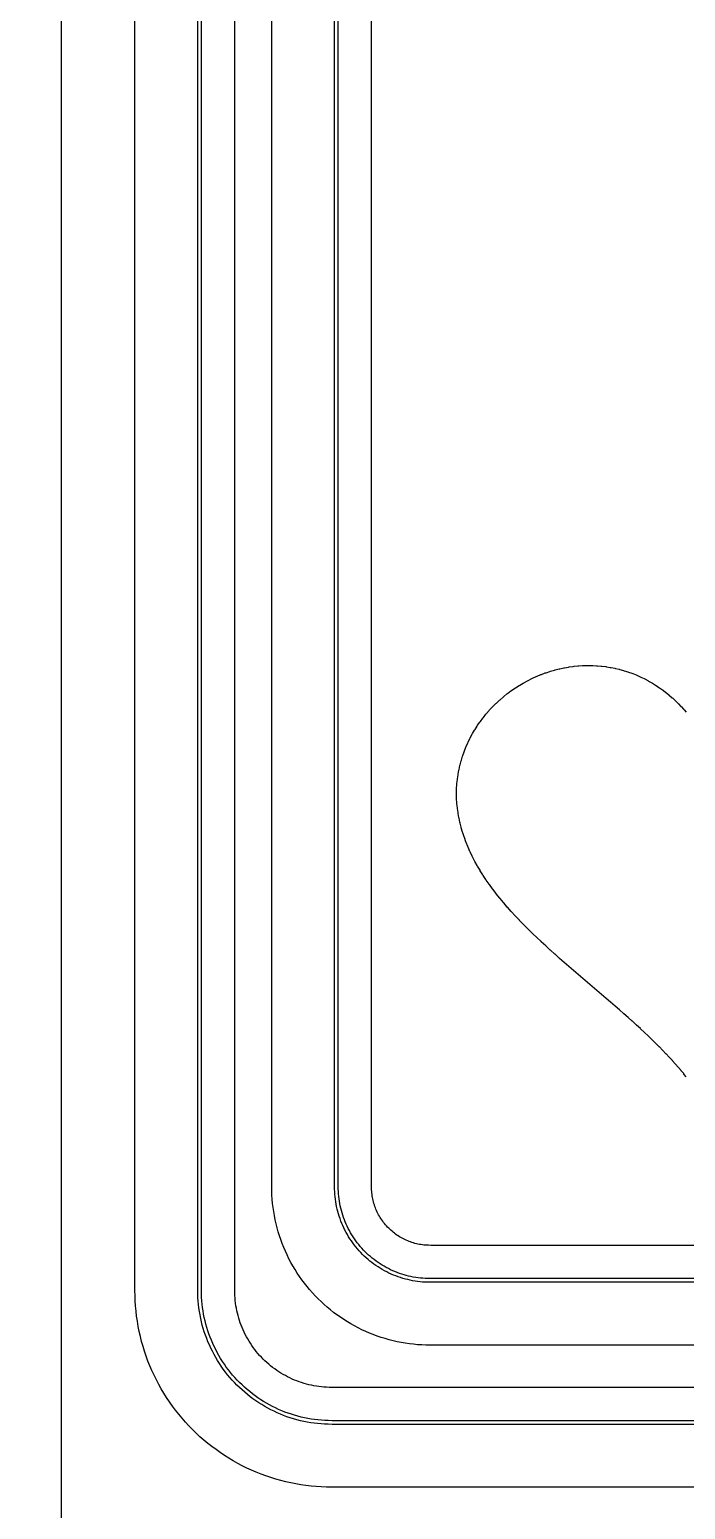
# Model space of a CAD drawing. Header units: metres. Extents: x 10 to 1210, y 10 to 2755.
# Drawn here: x 801.5 to 978.9, y 1840 to 2240.2 of the extents above; entities that cross this region are included whole.
import ezdxf

# ---------------------------------------------------------------- set-up
doc = ezdxf.new("R2010")
doc.units = ezdxf.units.M
for name, color, linetype in [('ACIKLIK', 5, 'Continuous'), ('CAM_SABLON', 4, 'Continuous'), ('DIS_KENAR_V91_Z3', 1, 'Continuous'), ('LAMBA_T4_Z4', 3, 'Continuous')]:
    doc.layers.add(name, color=color, linetype=linetype)

msp = doc.modelspace()

# ---------------------------------------------------------------- linework, layer by layer
at = {"layer": 'ACIKLIK'}
for points in [[(1156.62, 1873), (883.38, 1873), (882.51, 1873.01), (881.83, 1873.04), (881.14, 1873.08), (880.46, 1873.15), (879.78, 1873.23), (879.1, 1873.32), (878.43, 1873.44), (877.75, 1873.57), (877.08, 1873.73), (876.42, 1873.89), (875.76, 1874.08), (875.1, 1874.28), (874.46, 1874.5), (873.81, 1874.74), (873.17, 1875), (872.54, 1875.27), (871.92, 1875.55), (871.31, 1875.86), (870.7, 1876.18), (870.1, 1876.51), (869.51, 1876.86), (868.93, 1877.23), (868.36, 1877.61), (867.8, 1878.01), (867.25, 1878.42), (866.71, 1878.84), (866.19, 1879.28), (865.67, 1879.73), (865.17, 1880.2), (864.68, 1880.68), (864.2, 1881.17), (863.73, 1881.67), (863.28, 1882.19), (862.84, 1882.71), (862.42, 1883.25), (862.01, 1883.8), (861.61, 1884.36), (861.23, 1884.93), (860.86, 1885.51), (860.51, 1886.1), (860.18, 1886.7), (859.86, 1887.31), (859.55, 1887.92), (859.27, 1888.54), (859, 1889.17), (858.74, 1889.81), (858.5, 1890.46), (858.28, 1891.1), (858.08, 1891.76), (857.89, 1892.42), (857.73, 1893.08), (857.57, 1893.75), (857.44, 1894.43), (857.32, 1895.1), (857.23, 1895.78), (857.15, 1896.46), (857.08, 1897.14), (857.04, 1897.83), (857.01, 1898.51), (857, 1899.38), (857, 2392.62)], [(1129.98, 1911.42), (910.02, 1911.42), (909.43, 1911.43), (909.01, 1911.45), (908.6, 1911.47), (908.18, 1911.51), (907.77, 1911.56), (907.36, 1911.62), (906.95, 1911.69), (906.55, 1911.77), (906.14, 1911.86), (905.74, 1911.96), (905.34, 1912.08), (904.95, 1912.2), (904.55, 1912.33), (904.16, 1912.48), (903.78, 1912.63), (903.4, 1912.79), (903.02, 1912.97), (902.65, 1913.15), (902.28, 1913.34), (901.92, 1913.55), (901.56, 1913.76), (901.21, 1913.98), (900.87, 1914.21), (900.53, 1914.45), (900.2, 1914.7), (899.87, 1914.95), (899.55, 1915.22), (899.24, 1915.49), (898.94, 1915.77), (898.64, 1916.06), (898.35, 1916.36), (898.07, 1916.66), (897.8, 1916.98), (897.53, 1917.29), (897.28, 1917.62), (897.03, 1917.95), (896.79, 1918.29), (896.56, 1918.64), (896.34, 1918.99), (896.12, 1919.34), (895.92, 1919.7), (895.73, 1920.07), (895.55, 1920.44), (895.37, 1920.82), (895.21, 1921.2), (895.05, 1921.59), (894.91, 1921.97), (894.78, 1922.37), (894.65, 1922.76), (894.54, 1923.16), (894.44, 1923.56), (894.35, 1923.97), (894.27, 1924.38), (894.2, 1924.78), (894.14, 1925.19), (894.09, 1925.61), (894.05, 1926.02), (894.02, 1926.43), (894.01, 1926.85), (894, 1927.44), (894, 2324.56)]]:
    msp.add_lwpolyline(points, dxfattribs=at)
at = {"layer": 'CAM_SABLON'}
for points in [[(1156.68, 1864), (883.32, 1864), (882.28, 1864.01), (881.36, 1864.05), (880.44, 1864.11), (879.52, 1864.19), (878.61, 1864.3), (877.69, 1864.43), (876.79, 1864.59), (875.88, 1864.77), (874.98, 1864.97), (874.09, 1865.2), (873.2, 1865.45), (872.32, 1865.72), (871.45, 1866.02), (870.59, 1866.34), (869.73, 1866.68), (868.88, 1867.04), (868.05, 1867.43), (867.22, 1867.84), (866.4, 1868.27), (865.6, 1868.72), (864.81, 1869.19), (864.03, 1869.68), (863.26, 1870.19), (862.51, 1870.72), (861.77, 1871.28), (861.05, 1871.85), (860.34, 1872.43), (859.65, 1873.04), (858.97, 1873.67), (858.31, 1874.31), (857.67, 1874.97), (857.04, 1875.65), (856.43, 1876.34), (855.85, 1877.05), (855.28, 1877.77), (854.72, 1878.51), (854.19, 1879.26), (853.68, 1880.03), (853.19, 1880.81), (852.72, 1881.6), (852.27, 1882.4), (851.84, 1883.22), (851.43, 1884.05), (851.04, 1884.88), (850.68, 1885.73), (850.34, 1886.59), (850.02, 1887.45), (849.72, 1888.32), (849.45, 1889.2), (849.2, 1890.09), (848.97, 1890.98), (848.77, 1891.88), (848.59, 1892.79), (848.43, 1893.69), (848.3, 1894.61), (848.19, 1895.52), (848.11, 1896.44), (848.05, 1897.36), (848.01, 1898.28), (848, 1899.32), (848, 2392.68)], [(1130.04, 1902.42), (909.96, 1902.42), (909.19, 1902.43), (908.54, 1902.46), (907.89, 1902.5), (907.24, 1902.56), (906.6, 1902.64), (905.95, 1902.73), (905.31, 1902.84), (904.68, 1902.97), (904.04, 1903.11), (903.41, 1903.27), (902.79, 1903.45), (902.16, 1903.64), (901.55, 1903.85), (900.94, 1904.07), (900.33, 1904.31), (899.74, 1904.57), (899.15, 1904.84), (898.56, 1905.13), (897.99, 1905.43), (897.42, 1905.75), (896.86, 1906.08), (896.31, 1906.43), (895.77, 1906.79), (895.24, 1907.17), (894.72, 1907.56), (894.21, 1907.96), (893.71, 1908.37), (893.22, 1908.8), (892.74, 1909.24), (892.28, 1909.7), (891.82, 1910.16), (891.38, 1910.64), (890.95, 1911.13), (890.54, 1911.63), (890.13, 1912.14), (889.75, 1912.66), (889.37, 1913.19), (889.01, 1913.73), (888.66, 1914.28), (888.33, 1914.84), (888.01, 1915.41), (887.71, 1915.98), (887.42, 1916.57), (887.15, 1917.16), (886.89, 1917.76), (886.65, 1918.36), (886.43, 1918.97), (886.22, 1919.59), (886.02, 1920.21), (885.85, 1920.83), (885.69, 1921.46), (885.54, 1922.1), (885.42, 1922.73), (885.31, 1923.38), (885.21, 1924.02), (885.14, 1924.66), (885.08, 1925.31), (885.04, 1925.96), (885.01, 1926.61), (885, 1927.38), (885, 2324.62)]]:
    msp.add_lwpolyline(points, dxfattribs=at)
at = {"layer": 'DIS_KENAR_V91_Z3'}
for points in [[(1156.8, 1846), (883.2, 1846), (881.81, 1846.02), (880.42, 1846.07), (879.03, 1846.16), (877.64, 1846.29), (876.26, 1846.46), (874.88, 1846.65), (873.51, 1846.89), (872.14, 1847.16), (870.78, 1847.47), (869.43, 1847.81), (868.09, 1848.19), (866.76, 1848.6), (865.44, 1849.05), (864.13, 1849.53), (862.84, 1850.05), (861.56, 1850.6), (860.3, 1851.18), (859.05, 1851.8), (857.82, 1852.45), (856.6, 1853.13), (855.4, 1853.84), (854.23, 1854.58), (853.07, 1855.36), (851.93, 1856.16), (850.81, 1856.99), (849.72, 1857.86), (848.65, 1858.75), (847.6, 1859.66), (846.58, 1860.61), (845.58, 1861.58), (844.61, 1862.58), (843.66, 1863.6), (842.75, 1864.65), (841.86, 1865.72), (840.99, 1866.81), (840.16, 1867.93), (839.36, 1869.07), (838.58, 1870.23), (837.84, 1871.4), (837.13, 1872.6), (836.45, 1873.82), (835.8, 1875.05), (835.18, 1876.3), (834.6, 1877.56), (834.05, 1878.84), (833.53, 1880.13), (833.05, 1881.44), (832.6, 1882.76), (832.19, 1884.09), (831.81, 1885.43), (831.47, 1886.78), (831.16, 1888.14), (830.89, 1889.51), (830.65, 1890.88), (830.46, 1892.26), (830.29, 1893.64), (830.16, 1895.03), (830.07, 1896.42), (830.02, 1897.81), (830, 1899.2), (830, 2392.8)], [(1130.16, 1884.42), (909.84, 1884.42), (908.72, 1884.44), (907.6, 1884.48), (906.48, 1884.55), (905.36, 1884.66), (904.25, 1884.79), (903.14, 1884.95), (902.03, 1885.14), (900.93, 1885.36), (899.84, 1885.6), (898.75, 1885.88), (897.67, 1886.19), (896.6, 1886.52), (895.54, 1886.88), (894.49, 1887.27), (893.45, 1887.68), (892.42, 1888.12), (891.4, 1888.59), (890.39, 1889.09), (889.4, 1889.61), (888.42, 1890.16), (887.46, 1890.73), (886.51, 1891.33), (885.58, 1891.96), (884.66, 1892.6), (883.76, 1893.27), (882.88, 1893.97), (882.02, 1894.69), (881.17, 1895.42), (880.35, 1896.19), (879.55, 1896.97), (878.77, 1897.77), (878, 1898.6), (877.26, 1899.44), (876.55, 1900.3), (875.85, 1901.18), (875.18, 1902.08), (874.53, 1903), (873.91, 1903.93), (873.31, 1904.88), (872.74, 1905.84), (872.19, 1906.82), (871.67, 1907.81), (871.17, 1908.82), (870.7, 1909.84), (870.26, 1910.87), (869.85, 1911.91), (869.46, 1912.96), (869.1, 1914.02), (868.76, 1915.09), (868.46, 1916.17), (868.18, 1917.26), (867.94, 1918.35), (867.72, 1919.45), (867.53, 1920.56), (867.37, 1921.67), (867.23, 1922.78), (867.13, 1923.9), (867.06, 1925.02), (867.01, 1926.14), (867, 1927.26), (867, 2324.74)], [(810, 2310), (810, 1334), (809.96, 1331.07), (809.85, 1328.14), (809.65, 1325.21), (809.39, 1322.29), (809.04, 1319.38), (808.62, 1316.48), (808.12, 1313.59), (807.55, 1310.71), (806.91, 1307.85), (806.18, 1305.01), (805.39, 1302.19), (804.52, 1299.39), (803.58, 1296.61), (802.56, 1293.86), (801.47, 1291.14)], [(979.13, 1957.01), (978.53, 1957.76), (978.45, 1957.86), (977.81, 1958.63), (977.73, 1958.73), (977.05, 1959.52), (976.98, 1959.61), (976.27, 1960.42), (976.19, 1960.51), (975.45, 1961.33), (975.38, 1961.41), (974.6, 1962.25), (974.53, 1962.33), (973.73, 1963.19), (973.66, 1963.26), (972.82, 1964.13), (972.75, 1964.2), (971.88, 1965.09), (971.82, 1965.15), (970.91, 1966.05), (970.85, 1966.11), (969.92, 1967.03), (969.86, 1967.08), (968.9, 1968.01), (968.84, 1968.06), (967.85, 1969), (967.8, 1969.05), (966.78, 1970), (966.73, 1970.04), (965.68, 1971), (965.64, 1971.04), (964.57, 1972.02), (964.53, 1972.05), (963.43, 1973.04), (963.39, 1973.07), (962.27, 1974.06), (961.09, 1975.09), (959.9, 1976.13), (958.69, 1977.18), (957.47, 1978.23), (956.23, 1979.29), (954.98, 1980.35), (953.73, 1981.42), (952.47, 1982.49), (951.21, 1983.56), (951.2, 1983.57), (949.94, 1984.64), (949.93, 1984.65), (948.68, 1985.73), (948.66, 1985.74), (947.41, 1986.83), (947.4, 1986.84), (946.15, 1987.93), (946.13, 1987.94), (944.89, 1989.03), (944.87, 1989.05), (943.64, 1990.14), (943.61, 1990.17), (942.39, 1991.26), (942.36, 1991.29), (941.16, 1992.39), (941.12, 1992.42), (939.93, 1993.52), (939.89, 1993.56), (938.72, 1994.66), (938.68, 1994.7), (937.53, 1995.81), (937.48, 1995.85), (936.35, 1996.96), (936.3, 1997.01), (935.2, 1998.13), (935.14, 1998.18), (934.06, 1999.29), (934, 1999.35), (932.95, 2000.47), (932.89, 2000.54), (931.86, 2001.66), (931.8, 2001.73), (930.8, 2002.85), (930.73, 2002.93), (929.77, 2004.05), (929.7, 2004.13), (928.77, 2005.26), (928.69, 2005.35), (927.76, 2006.52), (927.76, 2006.52), (927.68, 2006.62), (926.82, 2007.75), (926.75, 2007.85), (925.92, 2008.98), (925.84, 2009.09), (925.05, 2010.22), (924.97, 2010.34), (924.22, 2011.47), (924.14, 2011.6), (923.43, 2012.73), (923.35, 2012.86), (922.69, 2013.99), (922.6, 2014.14), (921.98, 2015.27), (921.9, 2015.42), (921.31, 2016.54), (921.23, 2016.7), (920.69, 2017.83), (920.62, 2017.99), (920.12, 2019.12), (920.04, 2019.29), (919.59, 2020.41), (919.52, 2020.59), (919.11, 2021.71), (919.04, 2021.9), (918.68, 2023.01), (918.61, 2023.21), (918.29, 2024.32), (918.23, 2024.52), (917.95, 2025.63), (917.9, 2025.84), (917.67, 2026.94), (917.63, 2027.16), (917.43, 2028.25), (917.4, 2028.47), (917.25, 2029.56), (917.22, 2029.79), (917.12, 2030.87), (917.1, 2031.1), (917.03, 2032.18), (917.02, 2032.42), (917, 2033.49), (917, 2033.72), (917.02, 2034.79), (917.03, 2035.03), (917.1, 2036.09), (917.12, 2036.33), (917.22, 2037.38), (917.25, 2037.62), (917.4, 2038.66), (917.44, 2038.9), (917.62, 2039.94), (917.67, 2040.17), (917.9, 2041.2), (917.96, 2041.43), (918.23, 2042.46), (918.3, 2042.68), (918.61, 2043.7), (918.68, 2043.92), (919.04, 2044.92), (919.12, 2045.14), (919.51, 2046.13), (919.6, 2046.35), (920.03, 2047.32), (920.13, 2047.53), (920.6, 2048.5), (920.71, 2048.7), (921.22, 2049.65), (921.33, 2049.85), (921.88, 2050.78), (922, 2050.97), (922.58, 2051.89), (922.71, 2052.08), (923.33, 2052.97), (923.46, 2053.15), (924.12, 2054.03), (924.25, 2054.2), (924.94, 2055.06), (925.08, 2055.23), (925.81, 2056.06), (925.95, 2056.22), (926.71, 2057.03), (926.86, 2057.18), (927.65, 2057.96), (927.8, 2058.11), (928.62, 2058.87), (928.78, 2059.01), (929.62, 2059.73), (929.78, 2059.87), (930.65, 2060.57), (930.82, 2060.7), (931.71, 2061.36), (931.89, 2061.48), (932.8, 2062.12), (932.98, 2062.23), (933.92, 2062.83), (934.1, 2062.94), (935.05, 2063.51), (935.24, 2063.61), (936.21, 2064.14), (936.4, 2064.24), (937.39, 2064.73), (937.58, 2064.82), (938.58, 2065.28), (938.78, 2065.36), (939.8, 2065.78), (940, 2065.86), (941.02, 2066.24), (941.22, 2066.31), (942.26, 2066.65), (942.46, 2066.72), (943.5, 2067.02), (943.72, 2067.08), (944.76, 2067.34), (944.97, 2067.39), (946.02, 2067.61), (946.24, 2067.65), (947.29, 2067.84), (947.5, 2067.87), (948.56, 2068.01), (948.78, 2068.04), (949.82, 2068.15), (950.05, 2068.16), (951.09, 2068.23), (951.31, 2068.24), (952.36, 2068.27), (952.58, 2068.27), (953.61, 2068.26), (953.84, 2068.25), (954.87, 2068.2), (955.09, 2068.18), (956.11, 2068.1), (956.33, 2068.07), (957.35, 2067.95), (957.57, 2067.92), (958.57, 2067.75), (958.79, 2067.71), (959.78, 2067.52), (959.99, 2067.47), (960.97, 2067.24), (961.18, 2067.18), (962.15, 2066.91), (962.36, 2066.85), (963.3, 2066.55), (963.51, 2066.48), (964.44, 2066.15), (964.65, 2066.07), (965.56, 2065.7), (965.76, 2065.62), (966.66, 2065.23), (966.85, 2065.14), (967.73, 2064.71), (967.92, 2064.62), (968.78, 2064.16), (968.96, 2064.06), (969.8, 2063.58), (969.98, 2063.48), (970.8, 2062.97), (970.97, 2062.86), (971.77, 2062.33), (971.93, 2062.21), (972.71, 2061.66), (972.86, 2061.54), (973.62, 2060.97), (973.77, 2060.85), (974.5, 2060.25), (974.64, 2060.13), (975.35, 2059.51), (975.48, 2059.39), (976.16, 2058.76), (976.3, 2058.63), (976.95, 2057.99), (977.08, 2057.86), (977.71, 2057.2), (977.83, 2057.08), (978.43, 2056.41), (978.54, 2056.28), (979.12, 2055.6)]]:
    msp.add_lwpolyline(points, dxfattribs=at)
at = {"layer": 'LAMBA_T4_Z4'}
for points in [[(1156.69, 1863), (883.31, 1863), (882.25, 1863.01), (881.31, 1863.05), (880.36, 1863.11), (879.42, 1863.2), (878.48, 1863.31), (877.54, 1863.45), (876.6, 1863.61), (875.67, 1863.79), (874.75, 1864), (873.83, 1864.23), (872.92, 1864.49), (872.01, 1864.77), (871.12, 1865.08), (870.23, 1865.41), (869.35, 1865.76), (868.48, 1866.13), (867.62, 1866.53), (866.77, 1866.95), (865.93, 1867.39), (865.1, 1867.85), (864.29, 1868.34), (863.48, 1868.84), (862.7, 1869.37), (861.92, 1869.91), (861.16, 1870.48), (860.42, 1871.07), (859.69, 1871.67), (858.98, 1872.3), (858.28, 1872.94), (857.6, 1873.6), (856.94, 1874.28), (856.3, 1874.98), (855.67, 1875.69), (855.07, 1876.42), (854.48, 1877.16), (853.91, 1877.92), (853.37, 1878.7), (852.84, 1879.48), (852.34, 1880.29), (851.85, 1881.1), (851.39, 1881.93), (850.95, 1882.77), (850.53, 1883.62), (850.13, 1884.48), (849.76, 1885.35), (849.41, 1886.23), (849.08, 1887.12), (848.77, 1888.01), (848.49, 1888.92), (848.23, 1889.83), (848, 1890.75), (847.79, 1891.67), (847.61, 1892.6), (847.45, 1893.54), (847.31, 1894.48), (847.2, 1895.42), (847.11, 1896.36), (847.05, 1897.31), (847.01, 1898.25), (847, 1899.31), (847, 2392.69)], [(1130.05, 1901.42), (909.95, 1901.42), (909.16, 1901.43), (908.49, 1901.46), (907.81, 1901.5), (907.14, 1901.56), (906.47, 1901.64), (905.8, 1901.74), (905.13, 1901.86), (904.47, 1901.99), (903.81, 1902.14), (903.15, 1902.3), (902.5, 1902.49), (901.86, 1902.69), (901.22, 1902.9), (900.58, 1903.14), (899.95, 1903.39), (899.33, 1903.66), (898.72, 1903.94), (898.11, 1904.24), (897.51, 1904.55), (896.92, 1904.88), (896.34, 1905.23), (895.77, 1905.59), (895.21, 1905.97), (894.65, 1906.36), (894.11, 1906.76), (893.58, 1907.18), (893.06, 1907.61), (892.55, 1908.06), (892.05, 1908.52), (891.57, 1908.99), (891.1, 1909.48), (890.64, 1909.97), (890.19, 1910.48), (889.76, 1911), (889.34, 1911.53), (888.94, 1912.07), (888.55, 1912.63), (888.17, 1913.19), (887.81, 1913.76), (887.46, 1914.34), (887.13, 1914.93), (886.82, 1915.53), (886.52, 1916.14), (886.24, 1916.75), (885.97, 1917.37), (885.72, 1918), (885.48, 1918.64), (885.27, 1919.28), (885.07, 1919.92), (884.88, 1920.57), (884.72, 1921.23), (884.57, 1921.89), (884.43, 1922.55), (884.32, 1923.22), (884.22, 1923.89), (884.14, 1924.56), (884.08, 1925.23), (884.04, 1925.91), (884.01, 1926.58), (884, 1927.37), (884, 2324.63)]]:
    msp.add_lwpolyline(points, dxfattribs=at)

doc.saveas('drawing.dxf')
